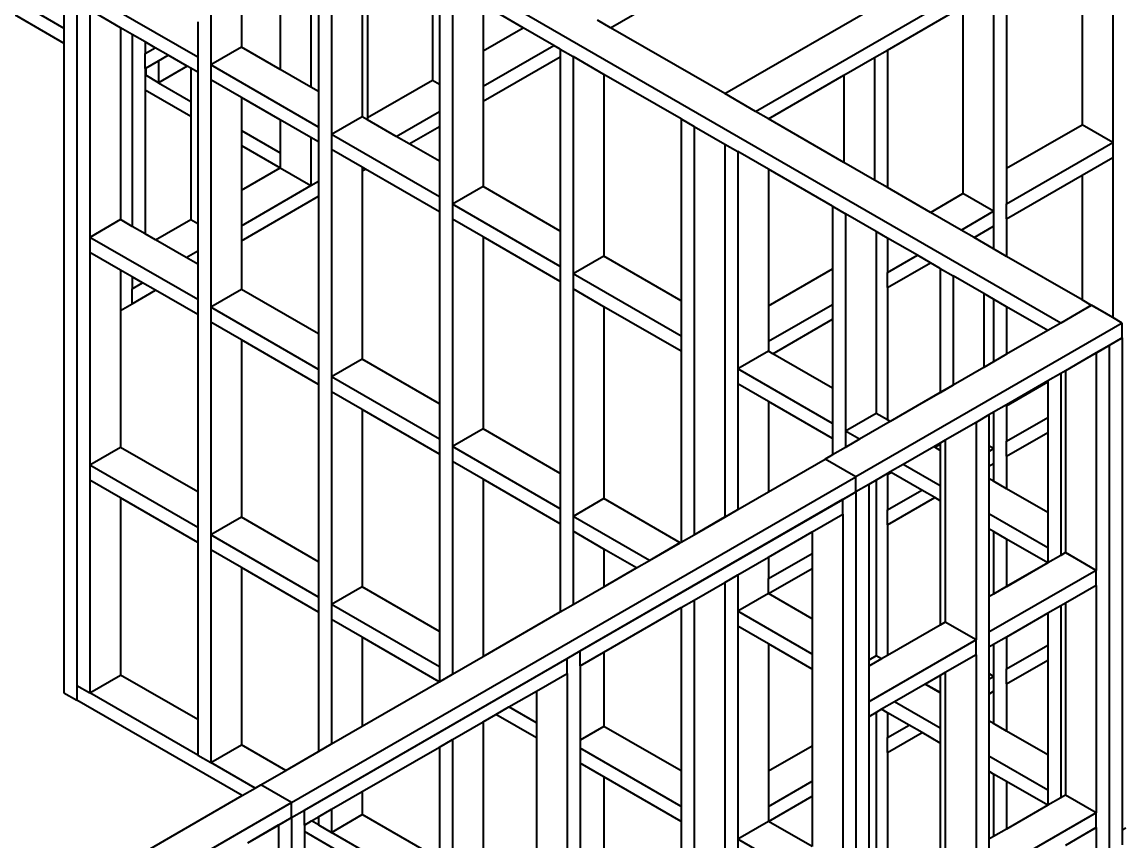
# Model space of a CAD drawing. Header units: millimetres. Extents: x 19458 to 19801, y 4351 to 4752.
# Drawn here: x 19507.675 to 19509.959, y 4520.898 to 4522.595 of the extents above; entities that cross this region are included whole.
import ezdxf

# ---------------------------------------------------------------- set-up
doc = ezdxf.new("R2010")
doc.units = ezdxf.units.MM
for name, color, linetype in [('cotas', 1, 'Continuous'), ('cotas @ 400', 1, 'Continuous'), ('cotas @ 500', 1, 'Continuous')]:
    doc.layers.add(name, color=color, linetype=linetype)
doc.styles.add('century gothic', font='GOTHIC.TTF')
doc.styles.add('COTAS SMC', font='GOTHIC.TTF')
doc.dimstyles.new('ANOTATIVE 100 SMCONSTRUCCIONES', dxfattribs={"dimscale": 0, "dimtxt": 0.18, "dimasz": 0.15, "dimexe": 0.18, "dimexo": 0.09, "dimgap": 0.1, "dimtad": 1, "dimzin": 0, "dimdsep": 46, "dimtxsty": 'century gothic', "dimblk1": 'FLECHA1', "dimblk2": 'FLECHA1', "dimsah": 1, "dimcen": 0.18, "dimdle": 0.075, "dimclrd": 1, "dimclre": 1, "dimclrt": 2, "dimaunit": 1, "dimadec": 0, "dimazin": 0, "dimtfac": 0.75, "dimtix": 1, "dimtmove": 2, "dimatfit": 3, "dimfxl": 0.09, "dimtvp": 1.5, "dimtfill": 1, "dimtolj": 1, "dimtzin": 0, "dimarcsym": 0})
doc.dimstyles.new('PIES SMCONSTRUCCIONES', dxfattribs={"dimscale": 0, "dimtxt": 0.18, "dimasz": 0.2, "dimexe": 0.18, "dimexo": 0, "dimgap": 0.1, "dimtad": 1, "dimdec": 0, "dimlfac": 39.370079, "dimzin": 0, "dimdsep": 46, "dimlunit": 4, "dimtxsty": 'COTAS SMC', "dimblk1": 'FLECHA1', "dimblk2": 'FLECHA1', "dimsah": 1, "dimcen": 0.2, "dimdle": 0.075, "dimclrd": 1, "dimclre": 1, "dimclrt": 2, "dimaunit": 1, "dimadec": 0, "dimazin": 0, "dimtfac": 0.75, "dimtdec": 0, "dimtix": 1, "dimtmove": 2, "dimatfit": 3, "dimfxl": 0.09, "dimtvp": 1.5, "dimtfill": 1, "dimtolj": 1, "dimtzin": 0, "dimarcsym": 0})

# ---------------------------------------------------------------- blocks, each defined once
blk = doc.blocks.new('FLECHA1')
at = {"color": 4}
blk.add_line((-0.246176, -0.248081), (0.248081, 0.25), dxfattribs=at)
at = {"color": 1}
blk.add_line((-1, 0), (0.496162, 0), dxfattribs=at)
blk = doc.blocks.new('*D1729')
at = {"layer": 'cotas', "color": 1, "lineweight": -2, "transparency": 16777216}
for p, q in [((19614.326, 4625.8448), (19614.326, 4700.8448)), ((19570.9836, 4550.8448), (19524.326, 4550.8448)), ((19614.326, 4548.4298), (19614.326, 4550.8448)), ((19570.5339, 4548.4298), (19524.326, 4548.4298)), ((19614.326, 4473.4298), (19614.326, 4398.4298))]:
    blk.add_line(p, q, dxfattribs=at)
at = {"layer": 'Defpoints', "color": 0, "transparency": 16777216}
for p in [(19614.326, 4550.8448), (19615.9836, 4550.8448), (19615.5339, 4548.4298)]:
    blk.add_point(p, dxfattribs=at)
at = {"layer": 'cotas', "color": 1, "lineweight": -2, "transparency": 16777216, "xscale": 75, "yscale": 75, "zscale": 75}
for p, rotation in [((19614.326, 4550.8448), 270), ((19614.326, 4548.4298), 90)]:
    blk.add_blockref('FLECHA1', p, dxfattribs=dict(at, rotation=rotation))
at = {"layer": 'cotas', "color": 2, "transparency": 16777216, "insert": (19517.3376, 4549.6373), "char_height": 90, "attachment_point": 5, "rotation": 90, "style": 'century gothic', "bg_fill": 3, "box_fill_scale": 1.1, "bg_fill_color": 256, "bg_fill_true_color": 13158600, "bg_fill_transparency": 0}
blk.add_mtext('\\A1;2.42', dxfattribs=at)
blk = doc.blocks.new('*D1781')
at = {"layer": 'cotas', "color": 1, "lineweight": -2, "transparency": 16777216}
for p, q in [((19614.326, 4610.8448), (19614.326, 4670.8448)), ((19579.9836, 4550.8448), (19542.326, 4550.8448)), ((19614.326, 4548.4298), (19614.326, 4550.8448)), ((19579.5339, 4548.4298), (19542.326, 4548.4298)), ((19614.326, 4488.4298), (19614.326, 4428.4298))]:
    blk.add_line(p, q, dxfattribs=at)
at = {"layer": 'Defpoints', "color": 0, "transparency": 16777216}
for p in [(19614.326, 4550.8448), (19615.9836, 4550.8448), (19615.5339, 4548.4298)]:
    blk.add_point(p, dxfattribs=at)
at = {"layer": 'cotas', "color": 1, "lineweight": -2, "transparency": 16777216, "xscale": 60, "yscale": 60, "zscale": 60}
for p, rotation in [((19614.326, 4550.8448), 270), ((19614.326, 4548.4298), 90)]:
    blk.add_blockref('FLECHA1', p, dxfattribs=dict(at, rotation=rotation))
at = {"layer": 'cotas', "color": 2, "transparency": 16777216, "insert": (19536.7353, 4549.6373), "char_height": 72, "attachment_point": 5, "rotation": 90, "style": 'century gothic', "bg_fill": 3, "box_fill_scale": 1.1, "bg_fill_color": 256, "bg_fill_true_color": 13158600, "bg_fill_transparency": 0}
blk.add_mtext('\\A1;2.42', dxfattribs=at)
blk = doc.blocks.new('*D1784')
at = {"layer": 'cotas', "color": 1, "lineweight": -2, "transparency": 16777216}
for p, q in [((19620.0128, 4651.7533), (19620.0128, 4751.7533)), ((19620.4168, 4551.7533), (19530.0128, 4551.7533)), ((19620.0128, 4550.5333), (19620.0128, 4551.7533)), ((19620.4168, 4550.5333), (19530.0128, 4550.5333)), ((19620.0128, 4450.5333), (19620.0128, 4350.5333))]:
    blk.add_line(p, q, dxfattribs=at)
at = {"layer": 'Defpoints', "color": 0, "transparency": 16777216}
for p in [(19620.0128, 4551.7533), (19620.4168, 4551.7533), (19620.4168, 4550.5333)]:
    blk.add_point(p, dxfattribs=at)
at = {"layer": 'cotas', "color": 1, "lineweight": -2, "transparency": 16777216, "xscale": 100, "yscale": 100, "zscale": 100}
for p, rotation in [((19620.0128, 4551.7533), 270), ((19620.0128, 4550.5333), 90)]:
    blk.add_blockref('FLECHA1', p, dxfattribs=dict(at, rotation=rotation))
at = {"layer": 'cotas', "color": 2, "transparency": 16777216, "insert": (19523.8809, 4551.1433), "char_height": 90, "attachment_point": 5, "rotation": 90, "style": 'COTAS SMC', "bg_fill": 3, "box_fill_scale": 1.1, "bg_fill_color": 256, "bg_fill_true_color": 13158600, "bg_fill_transparency": 0}
blk.add_mtext("\\A1;4'", dxfattribs=at)
blk = doc.blocks.new('*D1834')
at = {"layer": 'cotas', "color": 1, "lineweight": -2, "transparency": 16777216}
for p, q in [((19620.0128, 4631.7533), (19620.0128, 4711.7533)), ((19620.4168, 4551.7533), (19548.0128, 4551.7533)), ((19620.0128, 4550.5333), (19620.0128, 4551.7533)), ((19620.4168, 4550.5333), (19548.0128, 4550.5333)), ((19620.0128, 4470.5333), (19620.0128, 4390.5333))]:
    blk.add_line(p, q, dxfattribs=at)
at = {"layer": 'Defpoints', "color": 0, "transparency": 16777216}
for p in [(19620.0128, 4551.7533), (19620.4168, 4551.7533), (19620.4168, 4550.5333)]:
    blk.add_point(p, dxfattribs=at)
at = {"layer": 'cotas', "color": 1, "lineweight": -2, "transparency": 16777216, "xscale": 80, "yscale": 80, "zscale": 80}
for p, rotation in [((19620.0128, 4551.7533), 270), ((19620.0128, 4550.5333), 90)]:
    blk.add_blockref('FLECHA1', p, dxfattribs=dict(at, rotation=rotation))
at = {"layer": 'cotas', "color": 2, "transparency": 16777216, "insert": (19543.1073, 4551.1433), "char_height": 72, "attachment_point": 5, "rotation": 90, "style": 'COTAS SMC', "bg_fill": 3, "box_fill_scale": 1.1, "bg_fill_color": 256, "bg_fill_true_color": 13158600, "bg_fill_transparency": 0}
blk.add_mtext("\\A1;4'", dxfattribs=at)
blk = doc.blocks.new('ISO GENERAL')
at = {"color": 250}
for p, q in [((-0.8208, -0.2017), (1.1672, 0.9461)), ((-0.8844, -0.1649), (0.5301, 0.6518)), ((-0.188, -0.6405), (-2.2273, 0.5368)), ((-2.2273, 0.5058), (-2.2273, -1.3917)), ((-1.9499, 0.3457), (-1.9499, -0.105)), ((-1.7263, 0.2166), (-1.7263, -0.1606)), ((-1.6995, 0.2011), (-1.6995, -0.2496)), ((-1.1213, -0.0282), (-0.7257, 0.2002)), ((-0.0802, 0.1949), (-0.0802, -0.2662)), ((-2.6423, 0.1641), (-2.2541, -0.06)), ((-1.6358, 0.1644), (-1.6358, -0.2129)), ((-1.6248, 0.1533), (-1.6248, -0.2143)), ((-0.1438, 0.1581), (-0.1438, -0.2295)), ((-1.7422, 0.0856), (-1.7422, -0.1515)), ((-1.4905, 0.0805), (-1.4905, -0.1368)), ((-1.4759, 0.072), (-1.4759, -0.1453)), ((-1.8058, 0.0488), (-1.8058, -0.1147)), ((-1.449, 0.0565), (-1.449, -0.3942)), ((-0.3271, 0.0524), (-0.3271, -0.4087)), ((-0.3002, 0.0679), (-0.3002, -0.3197)), ((-2.2541, 0.0445), (-2.2541, -0.029)), ((-1.9768, -0.0895), (-2.2004, 0.0396)), ((-2.3366, 0.0186), (-2.2541, -0.029)), ((-2.1367, -0.0282), (-2.2004, 0.0086)), ((-2.2004, 0.0086), (-2.2004, -0.4629)), ((-1.8863, 0.0024), (-1.8863, -0.0683)), ((-1.3854, 0.0198), (-1.3854, -0.0761)), ((-1.3024, -0.0282), (-1.3854, 0.0198)), ((-0.5471, -0.0747), (-0.3907, 0.0156)), ((-0.3907, 0.0156), (-0.3907, -0.372)), ((-1.9768, -0.016), (-1.9768, -0.0895)), ((-1.1213, -0.0282), (-1.1482, -0.0127)), ((-2.2541, -0.029), (-2.2541, -0.06)), ((-2.1367, -0.0282), (-2.1367, -0.4261)), ((-2.1127, -0.0421), (-2.1367, -0.0282)), ((-2.1127, -0.0421), (-2.1127, -0.44)), ((-2.0858, -0.0576), (-2.1127, -0.0421)), ((-1.3854, -0.0761), (-1.3024, -0.0282)), ((-1.2387, -0.0649), (-1.3024, -0.0282)), ((-0.8844, -0.1649), (-1.1213, -0.0282)), ((-2.2541, -0.06), (-2.2541, -1.4072)), ((-2.0858, -0.0576), (-2.0858, -0.0818)), ((-2.0648, -0.0697), (-2.0858, -0.0576)), ((-1.8863, -0.0683), (-1.9499, -0.105)), ((-1.8058, -0.1147), (-1.8863, -0.0683)), ((-1.3854, -0.1496), (-1.2387, -0.0649)), ((-1.2254, -0.0726), (-1.2387, -0.0649)), ((-2.0858, -0.0818), (-2.0648, -0.0697)), ((-2.0858, -0.1128), (-2.0858, -0.0818)), ((-2.038, -0.0852), (-2.0648, -0.0697)), ((-2.0578, -0.0966), (-2.038, -0.0852)), ((-1.9984, -0.1081), (-2.038, -0.0852)), ((-1.9768, -0.0895), (-1.9768, -0.1205)), ((-1.3854, -0.0761), (-1.3854, -0.1496)), ((-1.3854, -0.1806), (-1.2254, -0.0883)), ((-1.2254, -0.0726), (-1.1985, -0.0881)), ((-1.2254, -0.0726), (-1.2254, -0.0883)), ((-1.2254, -0.0883), (-1.2254, -0.4498)), ((-1.1985, -0.0881), (-1.1985, -0.5388)), ((-1.1349, -0.1249), (-1.1985, -0.0881)), ((-0.6376, -0.1269), (-0.5739, -0.0902)), ((-0.5739, -0.0902), (-0.5471, -0.0747)), ((-0.5739, -0.0902), (-0.5739, -0.3442)), ((-0.5471, -0.0747), (-0.5471, -0.3597)), ((-2.0858, -0.1128), (-2.0846, -0.1122)), ((-2.0858, -0.1128), (-2.0858, -0.1262)), ((-2.0846, -0.1122), (-2.0578, -0.0966)), ((-2.0846, -0.1122), (-2.0846, -0.1269)), ((-2.0578, -0.0966), (-2.0578, -0.1424)), ((-1.9984, -0.1081), (-2.0578, -0.1424)), ((-1.9911, -0.1123), (-1.9984, -0.1081)), ((-1.9911, -0.1123), (-1.9911, -0.1809)), ((-1.9768, -0.1205), (-1.9911, -0.1123)), ((-1.7263, -0.2341), (-1.9499, -0.105)), ((-1.9499, -0.105), (-1.9499, -0.136)), ((-2.0858, -0.1262), (-2.0846, -0.1269)), ((-2.0858, -0.1262), (-2.0858, -0.1572)), ((-2.0578, -0.1424), (-2.0846, -0.1269)), ((-1.9768, -0.1205), (-1.9768, -0.4341)), ((-1.8863, -0.1728), (-1.9499, -0.136)), ((-1.9499, -0.136), (-1.9499, -0.6075)), ((-1.7422, -0.1515), (-1.8058, -0.1147)), ((-1.6248, -0.2143), (-1.4905, -0.1368)), ((-1.4905, -0.1368), (-1.4759, -0.1453)), ((-1.1349, -0.1249), (-1.1349, -0.5021)), ((-0.975, -0.2172), (-1.1349, -0.1249)), ((-0.7939, -0.2172), (-0.6376, -0.1269)), ((-0.6376, -0.1269), (-0.6376, -0.3075)), ((-2.0858, -0.1572), (-1.9911, -0.2119)), ((-2.0858, -0.1572), (-2.0858, -0.4555)), ((-2.0578, -0.1424), (-1.9911, -0.1809)), ((-1.7263, -0.1606), (-1.7422, -0.1515)), ((-1.4759, -0.1453), (-1.4759, -0.2018)), ((-1.3854, -0.1496), (-1.3854, -0.1806)), ((-1.9911, -0.1809), (-1.9911, -0.2119)), ((-1.8863, -0.1728), (-1.8863, -0.2414)), ((-1.8058, -0.2192), (-1.8863, -0.1728)), ((-1.7263, -0.1606), (-1.7263, -0.2341)), ((-1.3854, -0.1806), (-1.3854, -0.3575)), ((-0.8208, -0.2017), (-0.8844, -0.1649)), ((-1.5654, -0.2535), (-1.4759, -0.2018)), ((-1.4759, -0.2018), (-1.4759, -0.2329)), ((-0.7939, -0.2172), (-0.8208, -0.2017)), ((-1.9911, -0.2119), (-1.9911, -0.4258)), ((-1.8058, -0.2192), (-1.8058, -0.2878)), ((-1.7422, -0.256), (-1.8058, -0.2192)), ((-1.6358, -0.2129), (-1.6995, -0.2496)), ((-1.6248, -0.2192), (-1.6358, -0.2129)), ((-1.6248, -0.2143), (-1.6248, -0.2192)), ((-1.5654, -0.2535), (-1.6248, -0.2192)), ((-0.975, -0.2172), (-0.9481, -0.2327)), ((-0.975, -0.2172), (-0.975, -0.5944)), ((-0.6376, -0.3075), (-0.7939, -0.2172)), ((-1.8863, -0.2414), (-1.8058, -0.2878)), ((-1.8863, -0.2414), (-1.8863, -0.2724)), ((-1.7263, -0.2341), (-1.7263, -0.2651)), ((-1.4759, -0.3787), (-1.6995, -0.2496)), ((-1.6995, -0.2496), (-1.6995, -0.2806)), ((-1.5385, -0.269), (-1.4759, -0.2329)), ((-1.4759, -0.2329), (-1.4759, -0.3052)), ((-0.9481, -0.2327), (-0.9481, -1.0794)), ((-0.9481, -0.2327), (-0.8844, -0.2695)), ((-0.3002, -0.3197), (-0.1438, -0.2295)), ((-0.0802, -0.2662), (-0.1438, -0.2295)), ((-1.8863, -0.2724), (-1.8058, -0.3189)), ((-1.8863, -0.2724), (-1.8863, -0.3653)), ((-1.7422, -0.256), (-1.7422, -0.3556)), ((-1.7263, -0.2651), (-1.7422, -0.256)), ((-1.7263, -0.2651), (-1.7263, -0.3464)), ((-1.5385, -0.269), (-1.5654, -0.2535)), ((-1.4759, -0.3052), (-1.5385, -0.269)), ((-0.8844, -0.2695), (-0.8576, -0.285)), ((-0.8844, -0.2695), (-0.8844, -1.0427)), ((-0.3002, -0.3932), (-0.0802, -0.2662)), ((-0.0802, -0.2662), (-0.0802, -0.2972)), ((-1.8058, -0.2878), (-1.8058, -0.3189)), ((-1.6358, -0.3174), (-1.6995, -0.2806)), ((-1.6995, -0.2806), (-1.6995, -0.7521)), ((-0.8576, -0.285), (-0.8576, -0.7357)), ((-0.7939, -0.3217), (-0.8576, -0.285)), ((-1.8863, -0.3653), (-1.8058, -0.3189)), ((-1.8058, -0.3189), (-1.7422, -0.3556)), ((-1.6358, -0.3174), (-1.6358, -0.3252)), ((-1.629, -0.3213), (-1.6358, -0.3174)), ((-1.4759, -0.3052), (-1.4759, -0.3787)), ((-0.5739, -0.3442), (-0.6376, -0.3075)), ((-0.3002, -0.3197), (-0.3002, -0.3932)), ((-0.1438, -0.334), (-0.0802, -0.2972)), ((-0.0802, -0.2972), (-0.0802, -0.6293)), ((-1.6358, -0.3252), (-1.629, -0.3213)), ((-1.6358, -0.3252), (-1.6358, -0.7153)), ((-1.4759, -0.4097), (-1.629, -0.3213)), ((-0.7939, -0.3217), (-0.7939, -0.6048)), ((-0.6612, -0.3983), (-0.7939, -0.3217)), ((-0.3002, -0.4242), (-0.1438, -0.334)), ((-0.1438, -0.334), (-0.1438, -0.5925)), ((-1.8863, -0.4388), (-1.7422, -0.3556)), ((-1.8863, -0.3653), (-1.8863, -0.4388)), ((-1.7422, -0.3556), (-1.7263, -0.3464)), ((-1.7263, -0.3464), (-1.7263, -0.3775)), ((-1.3854, -0.3575), (-1.449, -0.3942)), ((-1.2254, -0.4498), (-1.3854, -0.3575)), ((-0.5471, -0.3597), (-0.5739, -0.3442)), ((-0.4583, -0.411), (-0.5471, -0.3597)), ((-1.8863, -0.4698), (-1.7263, -0.3775)), ((-1.7263, -0.3775), (-1.7263, -0.6631)), ((-1.4759, -0.3787), (-1.4759, -0.4097)), ((-0.4583, -0.411), (-0.3907, -0.372)), ((-0.3271, -0.4087), (-0.3907, -0.372)), ((-1.4759, -0.4097), (-1.4759, -0.8077)), ((-1.2254, -0.5233), (-1.449, -0.3942)), ((-1.449, -0.3942), (-1.449, -0.4252)), ((-0.6612, -0.3983), (-0.6344, -0.4138)), ((-0.6612, -0.3983), (-0.6612, -0.5282)), ((-0.3946, -0.4477), (-0.4583, -0.411)), ((-0.3946, -0.4477), (-0.3271, -0.4087)), ((-0.3271, -0.4087), (-0.3271, -0.4398)), ((-0.3002, -0.4242), (-0.3002, -0.3932)), ((-2.1367, -0.4261), (-2.2004, -0.4629)), ((-2.1127, -0.44), (-2.1367, -0.4261)), ((-2.0642, -0.468), (-1.9911, -0.4258)), ((-1.9911, -0.4258), (-1.9768, -0.4341)), ((-1.3854, -0.462), (-1.449, -0.4252)), ((-1.449, -0.4252), (-1.449, -0.8967)), ((-0.6344, -0.4138), (-0.6344, -0.8645)), ((-0.5707, -0.4506), (-0.6344, -0.4138)), ((-0.3002, -0.4242), (-0.3002, -0.5023)), ((-2.0858, -0.4555), (-2.1127, -0.44)), ((-2.0642, -0.468), (-2.0858, -0.4555)), ((-1.9768, -0.4341), (-1.9768, -0.491)), ((-1.8863, -0.4388), (-1.8863, -0.4698)), ((-1.2254, -0.4498), (-1.2254, -0.5233)), ((-0.5707, -0.4506), (-0.5707, -0.8278)), ((-0.5471, -0.4642), (-0.5707, -0.4506)), ((-0.3678, -0.4632), (-0.3946, -0.4477)), ((-0.3678, -0.4632), (-0.3271, -0.4398)), ((-0.3271, -0.4398), (-0.3271, -0.4867)), ((-1.9768, -0.592), (-2.2004, -0.4629)), ((-2.2004, -0.4629), (-2.2004, -0.4939)), ((-2.0006, -0.5048), (-2.0642, -0.468)), ((-1.8863, -0.4698), (-1.8863, -0.5707)), ((-1.3854, -0.462), (-1.3854, -0.8599)), ((-1.2254, -0.5543), (-1.3854, -0.462)), ((-0.5471, -0.4642), (-0.5471, -0.5357)), ((-0.4851, -0.5), (-0.5471, -0.4642)), ((-0.3271, -0.4867), (-0.3678, -0.4632)), ((-2.1367, -0.5306), (-2.2004, -0.4939)), ((-2.2004, -0.4939), (-2.2004, -0.9351)), ((-2.0006, -0.5048), (-1.9768, -0.491)), ((-1.9768, -0.491), (-1.9768, -0.5185)), ((-1.1349, -0.5021), (-1.1985, -0.5388)), ((-0.975, -0.5944), (-1.1349, -0.5021)), ((-0.5471, -0.5357), (-0.4851, -0.5)), ((-0.4583, -0.5155), (-0.4851, -0.5)), ((-0.3002, -0.5023), (-0.3271, -0.4867)), ((-0.1438, -0.5925), (-0.3002, -0.5023)), ((-1.9768, -0.5185), (-2.0006, -0.5048)), ((-1.9768, -0.5185), (-1.9768, -0.592)), ((-1.2254, -0.5233), (-1.2254, -0.5543)), ((-0.5471, -0.5668), (-0.4583, -0.5155)), ((-0.438, -0.5272), (-0.4583, -0.5155)), ((-2.1367, -0.5306), (-2.1367, -0.6144)), ((-2.1127, -0.5445), (-2.1367, -0.5306)), ((-2.1127, -0.5445), (-2.1127, -0.5695)), ((-2.0911, -0.557), (-2.1127, -0.5445)), ((-0.975, -0.6679), (-1.1985, -0.5388)), ((-1.1985, -0.5388), (-1.1985, -0.5698)), ((-0.7939, -0.6048), (-0.6612, -0.5282)), ((-0.6612, -0.5282), (-0.6612, -0.6017)), ((-0.5471, -0.5668), (-0.5471, -0.5357)), ((-0.438, -0.5272), (-0.4112, -0.5427)), ((-0.438, -0.5272), (-0.438, -0.7849)), ((-0.4112, -0.5427), (-0.4112, -0.7694)), ((-0.3475, -0.5794), (-0.4112, -0.5427)), ((-2.1127, -0.5695), (-2.0911, -0.557)), ((-2.1127, -0.6005), (-2.1127, -0.5695)), ((-2.0642, -0.5725), (-2.0911, -0.557)), ((-1.8863, -0.5707), (-1.9499, -0.6075)), ((-1.7263, -0.6631), (-1.8863, -0.5707)), ((-1.2254, -0.5543), (-1.2254, -0.9523)), ((-1.1349, -0.6066), (-1.1985, -0.5698)), ((-1.1985, -0.5698), (-1.1985, -1.0413)), ((-0.5471, -0.5668), (-0.5471, -0.8415)), ((-2.1127, -0.6005), (-2.0642, -0.5725)), ((-1.9768, -0.623), (-2.0642, -0.5725)), ((-1.9768, -0.592), (-1.9768, -0.623)), ((-0.3475, -0.5794), (-0.3475, -0.7327)), ((-0.3271, -0.5913), (-0.3475, -0.5794)), ((-0.3271, -0.5913), (-0.3271, -0.7209)), ((-0.3002, -0.6068), (-0.3271, -0.5913)), ((-0.1243, -0.6038), (-0.1438, -0.5925)), ((-2.1367, -0.6144), (-2.1127, -0.6005)), ((-2.1367, -0.6144), (-2.1367, -0.8983)), ((-1.7263, -0.7366), (-1.9499, -0.6075)), ((-1.9499, -0.6075), (-1.9499, -0.6385)), ((-1.1349, -0.6066), (-1.1349, -1.0045)), ((-0.975, -0.6989), (-1.1349, -0.6066)), ((-0.975, -0.5944), (-0.975, -0.6679)), ((-0.7939, -0.6783), (-0.6612, -0.6017)), ((-0.7939, -0.6048), (-0.7939, -0.6783)), ((-0.6612, -0.6017), (-0.6612, -0.6327)), ((-0.3002, -0.6068), (-0.3002, -0.7053)), ((-0.2148, -0.6561), (-0.3002, -0.6068)), ((-0.1243, -0.6038), (-0.188, -0.6405)), ((-0.0802, -0.6293), (-0.1243, -0.6038)), ((-1.9768, -0.623), (-1.9768, -0.9907)), ((-1.8863, -0.6753), (-1.9499, -0.6385)), ((-1.9499, -0.6385), (-1.9499, -1.0797)), ((-0.785, -0.7041), (-0.6612, -0.6327)), ((-0.6612, -0.6327), (-0.6612, -0.7755)), ((-0.0607, -0.6405), (-0.0802, -0.6293)), ((-0.0607, -0.6405), (-0.613, -0.9594)), ((-0.2148, -0.6561), (-0.3002, -0.7053)), ((-0.188, -0.6405), (-0.2148, -0.6561)), ((-0.0607, -0.6716), (-0.0607, -0.6405)), ((-1.8863, -0.6753), (-1.8863, -1.0429)), ((-1.7263, -0.7676), (-1.8863, -0.6753)), ((-1.7263, -0.6631), (-1.7263, -0.7366)), ((-0.975, -0.6679), (-0.975, -0.6989)), ((-0.7939, -0.6783), (-0.7939, -0.6989)), ((-0.0607, -0.6716), (-0.0875, -0.6871)), ((-0.0607, -0.6716), (-0.0607, -1.6914)), ((-0.975, -0.6989), (-0.975, -1.0949)), ((-0.7939, -0.6989), (-0.8576, -0.7357)), ((-0.785, -0.7041), (-0.7939, -0.6989)), ((-0.6612, -0.7755), (-0.785, -0.7041)), ((-0.3002, -0.7053), (-0.3271, -0.7209)), ((-0.1144, -0.7026), (-0.1781, -0.7393)), ((-0.0875, -0.6871), (-0.1144, -0.7026)), ((-0.1144, -0.7026), (-0.1144, -1.1533)), ((-0.0875, -0.6871), (-0.0875, -2.5846)), ((-1.6358, -0.7153), (-1.6995, -0.7521)), ((-1.4759, -0.8077), (-1.6358, -0.7153)), ((-0.3271, -0.7209), (-0.3475, -0.7327)), ((-1.7263, -0.7366), (-1.7263, -0.7676)), ((-1.4759, -0.8812), (-1.6995, -0.7521)), ((-1.6995, -0.7521), (-1.6995, -0.7831)), ((-0.6612, -0.849), (-0.8576, -0.7357)), ((-0.8576, -0.7357), (-0.8576, -0.7667)), ((-0.3475, -0.7327), (-0.4112, -0.7694)), ((-0.188, -0.7451), (-0.2148, -0.7606)), ((-0.1781, -0.7393), (-0.188, -0.7451)), ((-0.188, -0.7451), (-0.188, -1.1223)), ((-0.1781, -0.7393), (-0.1781, -1.1166)), ((-1.7263, -0.7676), (-1.7263, -1.1353)), ((-0.8576, -0.7667), (-0.8576, -1.0271)), ((-0.7939, -0.8034), (-0.8576, -0.7667)), ((-0.6612, -0.7755), (-0.6612, -0.849)), ((-0.4112, -0.7694), (-0.438, -0.7849)), ((-0.2148, -0.7606), (-0.3002, -0.8099)), ((-0.3002, -0.8118), (-0.2148, -0.7625)), ((-0.2148, -0.7606), (-0.2148, -0.7625)), ((-0.2148, -0.7625), (-0.2148, -0.836)), ((-1.6358, -0.8199), (-1.6995, -0.7831)), ((-1.6995, -0.7831), (-1.6995, -1.2243)), ((-0.438, -0.7849), (-0.5415, -0.8447)), ((-1.6358, -0.8199), (-1.6358, -1.1875)), ((-1.4759, -0.9122), (-1.6358, -0.8199)), ((-1.4759, -0.8077), (-1.4759, -0.8812)), ((-0.7939, -0.8034), (-0.7939, -0.9904)), ((-0.6612, -0.88), (-0.7939, -0.8034)), ((-0.3002, -0.8099), (-0.3271, -0.8254)), ((-0.3002, -0.8099), (-0.3002, -0.8118)), ((-0.3002, -0.8118), (-0.3002, -0.8853)), ((-0.5707, -0.8278), (-0.6344, -0.8645)), ((-0.5415, -0.8447), (-0.6051, -0.8814)), ((-0.5471, -0.8415), (-0.5707, -0.8278)), ((-0.5415, -0.8447), (-0.5471, -0.8415)), ((-0.3368, -0.831), (-0.3637, -0.8465)), ((-0.3271, -0.8254), (-0.3368, -0.831)), ((-0.3368, -0.831), (-0.3368, -0.8952)), ((-0.3271, -0.8254), (-0.3271, -0.9008)), ((-0.3002, -0.8853), (-0.2148, -0.836)), ((-0.2148, -0.836), (-0.2148, -0.8671)), ((-1.3854, -0.8599), (-1.449, -0.8967)), ((-1.2254, -0.9523), (-1.3854, -0.8599)), ((-0.6612, -0.849), (-0.6612, -0.88)), ((-0.6051, -0.8814), (-0.6344, -0.8645)), ((-0.6344, -0.8645), (-0.6344, -0.8956)), ((-0.3637, -0.8465), (-0.4273, -0.8833)), ((-0.3637, -0.8465), (-0.3637, -1.2972)), ((-0.3002, -0.9163), (-0.2148, -0.8671)), ((-0.2148, -0.8671), (-0.2148, -1.0333)), ((-1.4759, -0.8812), (-1.4759, -0.9122)), ((-0.6612, -0.88), (-0.6612, -0.9138)), ((-0.6051, -0.8814), (-0.632, -0.8969)), ((-0.438, -0.8894), (-0.451, -0.8969)), ((-0.4273, -0.8833), (-0.438, -0.8894)), ((-0.438, -0.8894), (-0.438, -0.8914)), ((-0.4273, -0.8833), (-0.4273, -1.2605)), ((-0.3002, -0.9163), (-0.3002, -0.8853)), ((-2.1367, -0.8983), (-2.2004, -0.9351)), ((-1.9768, -0.9907), (-2.1367, -0.8983)), ((-1.4759, -0.9122), (-1.4759, -1.2799)), ((-1.2254, -1.0258), (-1.449, -0.8967)), ((-1.449, -0.8967), (-1.449, -0.9277)), ((-0.6344, -0.8983), (-0.6612, -0.9138)), ((-0.632, -0.8969), (-0.6344, -0.8956)), ((-0.6344, -0.8956), (-0.6344, -0.8983)), ((-0.632, -0.8969), (-0.6344, -0.8983)), ((-0.451, -0.8969), (-0.5146, -0.9337)), ((-0.4493, -0.8979), (-0.451, -0.8969)), ((-0.4493, -0.8979), (-0.438, -0.8914)), ((-0.438, -0.9044), (-0.4493, -0.8979)), ((-0.438, -0.8914), (-0.438, -0.9044)), ((-0.438, -0.9044), (-0.438, -0.9779)), ((-0.3271, -0.9008), (-0.3368, -0.8952)), ((-0.3368, -0.8952), (-0.3368, -0.9065)), ((-0.3368, -0.9065), (-0.3271, -0.9008)), ((-0.3368, -0.9065), (-0.3368, -0.9375)), ((-0.3271, -0.9008), (-0.3271, -0.9319)), ((-1.9768, -1.0641), (-2.2004, -0.9351)), ((-2.2004, -0.9351), (-2.2004, -0.9661)), ((-1.3854, -0.9645), (-1.449, -0.9277)), ((-1.449, -0.9277), (-1.449, -1.3686)), ((-0.7939, -0.9904), (-0.6766, -0.9227)), ((-0.6612, -0.9138), (-0.6766, -0.9227)), ((-0.613, -0.9594), (-0.6766, -0.9227)), ((-0.5146, -0.9337), (-0.5415, -0.9492)), ((-0.438, -0.9779), (-0.5146, -0.9337)), ((-0.3368, -0.9375), (-0.3271, -0.9319)), ((-0.3271, -0.9319), (-0.3271, -0.9685)), ((-0.3002, -0.9163), (-0.3002, -0.984)), ((-1.2254, -0.9523), (-1.2254, -1.0258)), ((-0.5471, -0.9524), (-0.5707, -0.9661)), ((-0.5415, -0.9492), (-0.5471, -0.9524)), ((-0.5471, -0.9544), (-0.5398, -0.9502)), ((-0.5471, -0.9524), (-0.5471, -0.9544)), ((-0.5471, -0.9544), (-0.5471, -1.0278)), ((-0.5398, -0.9502), (-0.5415, -0.9492)), ((-0.4762, -0.9869), (-0.5398, -0.9502)), ((-0.3368, -0.9375), (-0.3368, -0.9628)), ((-2.1367, -1.0028), (-2.2004, -0.9661)), ((-2.2004, -0.9661), (-2.2004, -1.4072)), ((-1.7826, -1.6347), (-0.613, -0.9594)), ((-1.3854, -0.9645), (-1.3854, -1.3319)), ((-1.2254, -1.0568), (-1.3854, -0.9645)), ((-0.613, -0.9905), (-0.613, -0.9594)), ((-0.5861, -0.9749), (-0.613, -0.9905)), ((-0.5707, -0.9661), (-0.5861, -0.9749)), ((-0.5861, -0.9749), (-0.5861, -1.3392)), ((-0.5707, -0.9661), (-0.5707, -1.3303)), ((-0.438, -0.9779), (-0.438, -1.0089)), ((-0.3271, -0.9685), (-0.3368, -0.9628)), ((-0.3368, -0.9628), (-0.3368, -1.0363)), ((-0.3002, -0.984), (-0.3271, -0.9685)), ((-2.1367, -1.0028), (-2.1367, -1.3705)), ((-1.9768, -1.0952), (-2.1367, -1.0028)), ((-1.9768, -0.9907), (-1.9768, -1.0641)), ((-1.1349, -1.0045), (-1.1985, -1.0413)), ((-0.9767, -1.0959), (-1.1349, -1.0045)), ((-0.8576, -1.0271), (-0.7939, -0.9904)), ((-0.6399, -1.006), (-0.613, -0.9905)), ((-0.613, -0.9905), (-0.613, -2.888)), ((-0.5471, -1.0278), (-0.4762, -0.9869)), ((-0.5471, -1.0589), (-0.4493, -1.0024)), ((-0.4493, -1.0024), (-0.4762, -0.9869)), ((-0.438, -1.0089), (-0.4493, -1.0024)), ((-0.2148, -1.0333), (-0.3002, -0.984)), ((-1.2254, -1.0258), (-1.2254, -1.0568)), ((-1.1843, -1.3203), (-0.6399, -1.006)), ((-0.8844, -1.0427), (-0.8576, -1.0271)), ((-0.6399, -1.037), (-0.6399, -1.006)), ((-0.438, -1.0089), (-0.438, -1.2667)), ((-1.8863, -1.0429), (-1.9499, -1.0797)), ((-1.7263, -1.1353), (-1.8863, -1.0429)), ((-1.0403, -1.1326), (-1.1985, -1.0413)), ((-1.1985, -1.0413), (-1.1985, -1.0723)), ((-0.9481, -1.0794), (-0.8844, -1.0427)), ((-0.7035, -1.0737), (-0.6399, -1.037)), ((-0.6399, -1.037), (-0.6399, -1.9591)), ((-0.5471, -1.0589), (-0.5471, -1.0278)), ((-0.2148, -1.1068), (-0.3368, -1.0363)), ((-0.3368, -1.0363), (-0.3368, -1.0673)), ((-0.2148, -1.0333), (-0.2148, -1.1068)), ((-1.9768, -1.0641), (-1.9768, -1.0952)), ((-1.2254, -1.0568), (-1.2254, -1.2395)), ((-1.1985, -1.0723), (-1.1985, -1.224)), ((-1.1349, -1.1091), (-1.1985, -1.0723)), ((-0.5471, -1.0589), (-0.5471, -1.3296)), ((-0.3271, -1.073), (-0.3368, -1.0673)), ((-0.3368, -1.0673), (-0.3368, -1.2082)), ((-0.3271, -1.073), (-0.3271, -1.2026)), ((-0.3002, -1.0885), (-0.3271, -1.073)), ((-1.9768, -1.0952), (-1.9768, -1.4628)), ((-1.7263, -1.2087), (-1.9499, -1.0797)), ((-1.9499, -1.0797), (-1.9499, -1.1107)), ((-1.0403, -1.1326), (-0.9767, -1.0959)), ((-0.9767, -1.0959), (-0.975, -1.0949)), ((-0.975, -1.0949), (-0.9481, -1.0794)), ((-0.7939, -1.1259), (-0.7035, -1.0737)), ((-0.7035, -1.0737), (-0.7035, -1.1182)), ((-0.3002, -1.0885), (-0.3002, -1.1871)), ((-0.2148, -1.1378), (-0.3002, -1.0885)), ((-1.8863, -1.1474), (-1.9499, -1.1107)), ((-1.9499, -1.1107), (-1.9499, -1.5518)), ((-1.1349, -1.1091), (-1.1349, -1.1873)), ((-1.0672, -1.1482), (-1.1349, -1.1091)), ((-0.7939, -1.1704), (-0.7035, -1.1182)), ((-0.7035, -1.1182), (-0.7035, -1.1492)), ((-0.2148, -1.1068), (-0.2148, -1.1378)), ((-0.1781, -1.1166), (-0.188, -1.1223)), ((-0.1144, -1.1533), (-0.1781, -1.1166)), ((-1.7263, -1.1353), (-1.7263, -1.2087)), ((-1.0672, -1.1482), (-1.0403, -1.1326)), ((-0.8576, -1.1627), (-0.7939, -1.1259)), ((-0.7939, -1.1259), (-0.7939, -1.1704)), ((-0.2148, -1.1378), (-0.3002, -1.1871)), ((-0.188, -1.1223), (-0.2148, -1.1378)), ((-1.8863, -1.1474), (-1.8863, -1.5151)), ((-1.7263, -1.2398), (-1.8863, -1.1474)), ((-1.1349, -1.1873), (-1.0672, -1.1482)), ((-0.8844, -1.1782), (-0.8576, -1.1627)), ((-0.8576, -1.1627), (-0.8576, -1.2381)), ((-0.7939, -1.2014), (-0.7035, -1.1492)), ((-0.7035, -1.1492), (-0.7035, -1.2536)), ((-0.1144, -1.1533), (-0.3368, -1.2817)), ((-0.1144, -1.1843), (-0.1144, -1.1533)), ((-1.6358, -1.1875), (-1.6995, -1.2243)), ((-1.4759, -1.2799), (-1.6358, -1.1875)), ((-1.1985, -1.224), (-1.1349, -1.1873)), ((-0.9481, -1.2149), (-0.8844, -1.1782)), ((-0.8844, -1.1782), (-0.8844, -2.0269)), ((-0.7939, -1.2014), (-0.7939, -1.1704)), ((-0.3002, -1.1871), (-0.3271, -1.2026)), ((-0.1144, -1.1843), (-0.1781, -1.2211)), ((-0.1144, -1.1843), (-0.1144, -1.6558)), ((-1.7263, -1.2087), (-1.7263, -1.2398)), ((-0.7939, -1.2014), (-0.8576, -1.2381)), ((-0.7035, -1.2536), (-0.7939, -1.2014)), ((-0.3271, -1.2026), (-0.3368, -1.2082)), ((-0.3368, -1.2082), (-0.3368, -1.2817)), ((-1.4759, -1.3534), (-1.6995, -1.2243)), ((-1.6995, -1.2243), (-1.6995, -1.2553)), ((-1.2254, -1.2395), (-1.1985, -1.224)), ((-1.1349, -1.3228), (-0.975, -1.2305)), ((-0.975, -1.2305), (-0.9481, -1.2149)), ((-0.975, -1.2305), (-0.975, -1.5691)), ((-0.9481, -1.2149), (-0.9481, -2.0636)), ((-0.188, -1.2268), (-0.2148, -1.2423)), ((-0.1781, -1.2211), (-0.188, -1.2268)), ((-0.188, -1.2268), (-0.188, -1.6247)), ((-0.1781, -1.2211), (-0.1781, -1.619)), ((-1.7263, -1.2398), (-1.7263, -1.5287)), ((-1.6358, -1.292), (-1.6995, -1.2553)), ((-1.6995, -1.2553), (-1.6995, -1.5132)), ((-1.3854, -1.3319), (-1.2254, -1.2395)), ((-0.7035, -1.3271), (-0.8576, -1.2381)), ((-0.8576, -1.2381), (-0.8576, -1.2692)), ((-0.7035, -1.2536), (-0.7035, -1.3271)), ((-0.2148, -1.2423), (-0.3002, -1.2916)), ((-0.2148, -1.2423), (-0.2148, -1.3082)), ((-0.7939, -1.3059), (-0.8576, -1.2692)), ((-0.8576, -1.2692), (-0.8576, -1.7103)), ((-0.438, -1.2667), (-0.5471, -1.3296)), ((-0.4273, -1.2605), (-0.438, -1.2667)), ((-0.3637, -1.2972), (-0.4273, -1.2605)), ((-1.6358, -1.292), (-1.6358, -1.4765)), ((-1.4761, -1.3842), (-1.6358, -1.292)), ((-1.4759, -1.2799), (-1.4759, -1.3534)), ((-0.3637, -1.2972), (-0.5861, -1.4256)), ((-0.3637, -1.3283), (-0.3637, -1.2972)), ((-0.3368, -1.2817), (-0.3368, -1.3127)), ((-0.3002, -1.2916), (-0.3271, -1.3071)), ((-0.3002, -1.2916), (-0.3002, -1.3575)), ((-1.2112, -1.3358), (-1.1843, -1.3203)), ((-1.1843, -1.3513), (-1.1843, -1.3203)), ((-1.1843, -1.3513), (-1.1349, -1.3228)), ((-1.1349, -1.3228), (-1.1349, -1.4767)), ((-0.7939, -1.3059), (-0.7939, -1.5691)), ((-0.7035, -1.3581), (-0.7939, -1.3059)), ((-0.3271, -1.3071), (-0.3368, -1.3127)), ((-0.3368, -1.3127), (-0.3368, -1.3674)), ((-0.3271, -1.3071), (-0.3271, -1.373)), ((-0.3002, -1.3575), (-0.2148, -1.3082)), ((-0.2148, -1.3082), (-0.2148, -1.3392)), ((-1.7557, -1.6502), (-1.2112, -1.3358)), ((-1.449, -1.3686), (-1.3854, -1.3319)), ((-1.2112, -1.3669), (-1.2112, -1.3358)), ((-0.7035, -1.3271), (-0.7035, -1.3581)), ((-0.5707, -1.3303), (-0.5861, -1.3392)), ((-0.5595, -1.3368), (-0.5861, -1.3522)), ((-0.5861, -1.3392), (-0.5861, -1.3522)), ((-0.5595, -1.3368), (-0.5707, -1.3303)), ((-0.5471, -1.3296), (-0.5595, -1.3368)), ((-0.3637, -1.3283), (-0.4273, -1.365)), ((-0.3637, -1.3283), (-0.3637, -1.7997)), ((-0.3002, -1.3885), (-0.2148, -1.3392)), ((-0.2148, -1.3392), (-0.2148, -1.5358)), ((-1.4759, -1.3534), (-1.4759, -1.3841)), ((-1.4759, -1.3841), (-1.449, -1.3686)), ((-1.2748, -1.4036), (-1.2112, -1.3669)), ((-1.2112, -1.3669), (-1.2112, -2.289)), ((-1.1843, -1.3513), (-1.1843, -1.5053)), ((-0.7035, -1.3581), (-0.7035, -1.5169)), ((-0.5861, -1.3522), (-0.5861, -1.4256)), ((-0.4273, -1.365), (-0.438, -1.3712)), ((-0.4273, -1.365), (-0.4273, -1.763)), ((-0.3271, -1.373), (-0.3368, -1.3674)), ((-0.3368, -1.3674), (-0.3368, -1.3786)), ((-0.3002, -1.3885), (-0.3002, -1.3575)), ((-2.2273, -1.3917), (-2.2273, -1.4227)), ((-2.2273, -1.3917), (-2.2004, -1.4072)), ((-2.2004, -1.4072), (-2.1367, -1.3705)), ((-1.9768, -1.4628), (-2.1367, -1.3705)), ((-1.6358, -1.4765), (-1.4761, -1.3842)), ((-1.4761, -1.3842), (-1.4759, -1.3841)), ((-0.469, -1.389), (-0.5326, -1.4258)), ((-0.438, -1.3712), (-0.469, -1.389)), ((-0.438, -1.4069), (-0.469, -1.389)), ((-0.438, -1.3712), (-0.438, -1.4069)), ((-0.3368, -1.3786), (-0.3271, -1.373)), ((-0.3368, -1.3786), (-0.3368, -1.4097)), ((-0.3271, -1.373), (-0.3271, -1.404)), ((-0.3002, -1.3885), (-0.3002, -1.4865)), ((-2.2541, -1.4072), (-2.2273, -1.4227)), ((-1.9768, -1.5363), (-2.2004, -1.4072)), ((-1.3318, -1.4365), (-1.2748, -1.4036)), ((-1.2748, -1.4036), (-1.2748, -1.4694)), ((-0.438, -1.4069), (-0.438, -1.4804)), ((-0.3368, -1.4097), (-0.3271, -1.404)), ((-0.3368, -1.4097), (-0.3368, -1.4653)), ((-0.3271, -1.404), (-0.3271, -1.4709)), ((-1.885, -1.6203), (-2.2273, -1.4227)), ((-1.3587, -1.452), (-1.3318, -1.4365)), ((-1.2748, -1.4694), (-1.3318, -1.4365)), ((-0.5861, -1.4256), (-0.5861, -1.4567)), ((-0.5326, -1.4258), (-0.5595, -1.4413)), ((-0.438, -1.4804), (-0.5326, -1.4258)), ((-1.3854, -1.4674), (-1.3587, -1.452)), ((-1.2748, -1.5004), (-1.3587, -1.452)), ((-0.5707, -1.4478), (-0.5861, -1.4567)), ((-0.5861, -1.4567), (-0.5861, -1.8113)), ((-0.5595, -1.4413), (-0.5707, -1.4478)), ((-0.5707, -1.4478), (-0.5707, -1.8024)), ((-0.5471, -1.4484), (-0.5595, -1.4413)), ((-0.5471, -1.4484), (-0.5471, -1.5)), ((-0.5024, -1.4742), (-0.5471, -1.4484)), ((-1.9768, -1.4628), (-1.9768, -1.5363)), ((-1.6995, -1.5132), (-1.6358, -1.4765)), ((-1.449, -1.5041), (-1.3854, -1.4674)), ((-1.3854, -1.4674), (-1.3854, -1.8043)), ((-1.2748, -1.4694), (-1.2748, -1.5004)), ((-1.1349, -1.4767), (-1.1843, -1.5053)), ((-0.975, -1.5691), (-1.1349, -1.4767)), ((-0.5471, -1.5), (-0.5024, -1.4742)), ((-0.4755, -1.4897), (-0.5024, -1.4742)), ((-0.438, -1.4804), (-0.438, -1.5114)), ((-0.3271, -1.4709), (-0.3368, -1.4653)), ((-0.3368, -1.4653), (-0.3368, -1.5388)), ((-0.3002, -1.4865), (-0.3271, -1.4709)), ((-1.4759, -1.5197), (-1.449, -1.5041)), ((-1.449, -1.5041), (-1.449, -1.841)), ((-1.2748, -1.5004), (-1.2748, -1.8681)), ((-1.1843, -1.5053), (-1.1843, -1.5217)), ((-0.5471, -1.5311), (-0.4755, -1.4897)), ((-0.5471, -1.5311), (-0.5471, -1.5)), ((-0.438, -1.5114), (-0.4755, -1.4897)), ((-0.2148, -1.5358), (-0.3002, -1.4865)), ((-1.9499, -1.5518), (-1.8863, -1.5151)), ((-1.7945, -1.5681), (-1.8863, -1.5151)), ((-1.7945, -1.5681), (-1.7263, -1.5287)), ((-1.7263, -1.5287), (-1.6995, -1.5132)), ((-1.6358, -1.612), (-1.4759, -1.5197)), ((-1.4759, -1.5197), (-1.4759, -1.752)), ((-0.975, -1.6426), (-1.1843, -1.5217)), ((-1.1843, -1.5217), (-1.1843, -1.5527)), ((-0.7939, -1.5691), (-0.7035, -1.5169)), ((-0.7035, -1.5169), (-0.7035, -1.5903)), ((-0.438, -1.5114), (-0.438, -1.7691)), ((-1.9768, -1.5363), (-1.9499, -1.5518)), ((-1.8581, -1.6048), (-1.9499, -1.5518)), ((-1.1349, -1.5812), (-1.1843, -1.5527)), ((-1.1843, -1.5527), (-1.1843, -1.9774)), ((-0.5471, -1.5311), (-0.5471, -1.8161)), ((-0.2148, -1.6092), (-0.3368, -1.5388)), ((-0.3368, -1.5388), (-0.3368, -1.5698)), ((-0.2148, -1.5358), (-0.2148, -1.6092)), ((-1.8462, -1.5979), (-1.7945, -1.5681)), ((-0.975, -1.5691), (-0.975, -1.6426)), ((-0.7939, -1.5691), (-0.7939, -1.6426)), ((-0.3271, -1.5755), (-0.3368, -1.5698)), ((-0.3368, -1.5698), (-0.3368, -1.7107)), ((-0.3271, -1.5755), (-0.3271, -1.7051)), ((-0.3002, -1.591), (-0.3271, -1.5755)), ((-1.8581, -1.6048), (-1.8462, -1.5979)), ((-1.7826, -1.6347), (-1.8462, -1.5979)), ((-1.1349, -1.5812), (-1.1349, -1.9489)), ((-0.975, -1.6736), (-1.1349, -1.5812)), ((-0.7939, -1.6426), (-0.7035, -1.5903)), ((-0.7035, -1.5903), (-0.7035, -1.6214)), ((-0.3002, -1.591), (-0.3002, -1.6896)), ((-0.2148, -1.6403), (-0.3002, -1.591)), ((-2.3349, -1.8801), (-1.885, -1.6203)), ((-1.885, -1.6203), (-1.8581, -1.6048)), ((-1.6995, -1.6487), (-1.6358, -1.612)), ((-1.6358, -1.612), (-1.6358, -1.6597)), ((-0.7939, -1.6736), (-0.7035, -1.6214)), ((-0.7035, -1.6214), (-0.7035, -1.7258)), ((-0.2148, -1.6092), (-0.2148, -1.6403)), ((-0.1781, -1.619), (-0.188, -1.6247)), ((-0.1144, -1.6558), (-0.1781, -1.619)), ((-2.3349, -1.9536), (-1.7826, -1.6347)), ((-1.7826, -1.6657), (-1.7826, -1.6347)), ((-0.975, -1.6426), (-0.975, -1.6736)), ((-0.7939, -1.6426), (-0.7939, -1.6736)), ((-0.2148, -1.6403), (-0.3002, -1.6896)), ((-0.188, -1.6247), (-0.2148, -1.6403)), ((-1.8094, -1.6812), (-1.7826, -1.6657)), ((-1.7826, -1.6657), (-1.7557, -1.6502)), ((-1.7826, -1.6657), (-1.7826, -3.5632)), ((-1.7557, -1.6812), (-1.7557, -1.6502)), ((-1.7408, -1.6726), (-1.7263, -1.6643)), ((-1.7263, -1.6643), (-1.6995, -1.6487)), ((-1.7263, -1.6643), (-1.7263, -1.6809)), ((-1.6995, -1.6487), (-1.6995, -1.6964)), ((-1.6995, -1.6964), (-1.6358, -1.6597)), ((-1.4759, -1.752), (-1.6358, -1.6597)), ((-0.1144, -1.6558), (-0.3368, -1.7842)), ((-0.1144, -1.6868), (-0.1144, -1.6558)), ((-1.8731, -1.718), (-1.8094, -1.6812)), ((-1.8094, -1.6812), (-1.8094, -2.1319)), ((-1.7557, -1.6812), (-1.7408, -1.6726)), ((-1.7557, -1.6812), (-1.7557, -1.695)), ((-1.7263, -1.6809), (-1.7408, -1.6726)), ((-1.7263, -1.6809), (-1.6995, -1.6964)), ((-0.975, -1.6736), (-0.975, -2.0412)), ((-0.7939, -1.6736), (-0.8576, -1.7103)), ((-0.7035, -1.7258), (-0.7939, -1.6736)), ((-0.3002, -1.6896), (-0.3271, -1.7051)), ((-0.1144, -1.6868), (-0.1781, -1.7235)), ((-0.1144, -1.6868), (-0.1144, -2.128)), ((-0.0607, -1.6914), (-0.0533, -1.6871)), ((-1.2748, -1.9726), (-1.7557, -1.695)), ((-1.7557, -1.695), (-1.7557, -2.5299)), ((-1.4759, -1.8255), (-1.6995, -1.6964)), ((-0.7035, -1.7993), (-0.8576, -1.7103)), ((-0.8576, -1.7103), (-0.8576, -1.7413)), ((-0.3271, -1.7051), (-0.3368, -1.7107)), ((-0.3368, -1.7107), (-0.3368, -1.7842)), ((-0.0607, -1.6914), (-0.0607, -1.7224))]:
    blk.add_line(p, q, dxfattribs=at)
blk = doc.blocks.new('LOF')
at = {"color": 2}
for p, q in [((16.7428, 4.3874), (16.6791, 4.3506)), ((16.7869, 4.3619), (16.7428, 4.3874)), ((16.8064, 4.3506), (16.2541, 4.0318)), ((16.6791, 4.3506), (16.6523, 4.3351)), ((16.8064, 4.3506), (16.7869, 4.3619)), ((16.8064, 4.3196), (16.8064, 4.3506)), ((16.6523, 4.3351), (16.5669, 4.2858)), ((16.8064, 4.3196), (16.7796, 4.3041)), ((16.8064, 4.3196), (16.8064, 3.2998)), ((16.7796, 4.3041), (16.7527, 4.2886)), ((16.7796, 4.3041), (16.7796, 2.4066)), ((16.5669, 4.2858), (16.54, 4.2703)), ((16.7527, 4.2886), (16.689, 4.2518)), ((16.7527, 4.2886), (16.7527, 3.8379)), ((16.5196, 4.2585), (16.4559, 4.2218)), ((16.54, 4.2703), (16.5196, 4.2585)), ((16.689, 4.2518), (16.6791, 4.2461)), ((16.689, 4.2518), (16.689, 3.8746)), ((16.6523, 4.2306), (16.5669, 4.1813)), ((16.6791, 4.2461), (16.6523, 4.2306)), ((16.4291, 4.2063), (16.3256, 4.1465)), ((16.4559, 4.2218), (16.4291, 4.2063)), ((16.5669, 4.1813), (16.54, 4.1658)), ((16.5303, 4.1602), (16.5034, 4.1447)), ((16.54, 4.1658), (16.5303, 4.1602)), ((16.5303, 4.1602), (16.5303, 4.096)), ((16.3256, 4.1465), (16.2619, 4.1098)), ((16.5034, 4.1447), (16.4398, 4.1079)), ((16.5034, 4.1447), (16.5034, 3.6939)), ((16.2327, 4.0929), (16.2059, 4.0774)), ((16.2351, 4.0943), (16.2327, 4.0929)), ((16.2619, 4.1098), (16.2351, 4.0943)), ((16.4161, 4.0943), (16.3525, 4.0575)), ((16.4291, 4.1017), (16.4161, 4.0943)), ((16.4398, 4.1079), (16.4291, 4.1017)), ((16.4291, 4.1017), (16.4291, 4.0998)), ((16.4291, 4.0998), (16.4291, 4.0868)), ((16.4398, 4.1079), (16.4398, 3.7307)), ((16.5303, 4.096), (16.5303, 4.0847)), ((16.0732, 4.0008), (16.1905, 4.0685)), ((16.2059, 4.0774), (16.1905, 4.0685)), ((16.2541, 4.0318), (16.1905, 4.0685)), ((16.4291, 4.0868), (16.4291, 4.0133)), ((16.5303, 4.0847), (16.5303, 4.0537)), ((16.3525, 4.0575), (16.3256, 4.042)), ((16.5303, 4.0537), (16.5303, 4.0283)), ((15.0845, 3.3565), (16.2541, 4.0318)), ((16.2541, 4.0007), (16.2541, 4.0318)), ((16.2964, 4.0251), (16.281, 4.0162)), ((16.32, 4.0388), (16.2964, 4.0251)), ((16.3256, 4.042), (16.32, 4.0388)), ((16.5303, 4.0283), (16.5303, 3.9549)), ((16.0095, 3.964), (16.0732, 4.0008)), ((16.2272, 3.9852), (16.2541, 4.0007)), ((16.281, 4.0162), (16.2541, 4.0007)), ((16.2541, 4.0007), (16.2541, 2.1032)), ((16.281, 4.0162), (16.281, 3.652)), ((16.4291, 4.0133), (16.4291, 3.9823)), ((15.6828, 3.6709), (16.2272, 3.9852)), ((16.2272, 3.9542), (16.2272, 3.9852)), ((16.4291, 3.9823), (16.4291, 3.7245)), ((15.9827, 3.9485), (16.0095, 3.964)), ((16.1636, 3.9174), (16.2272, 3.9542)), ((16.2272, 3.9542), (16.2272, 3.032)), ((16.5303, 3.9549), (16.5303, 3.9238)), ((15.919, 3.9118), (15.9827, 3.9485)), ((15.8921, 3.8963), (15.919, 3.9118)), ((16.0732, 3.8652), (16.1636, 3.9174)), ((16.1636, 3.9174), (16.1636, 3.873)), ((16.5303, 3.9238), (16.5303, 3.7829)), ((15.8268, 3.8585), (15.8904, 3.8953)), ((15.8904, 3.8953), (15.8921, 3.8963)), ((16.0095, 3.8285), (16.0732, 3.8652)), ((16.1636, 3.873), (16.1636, 3.842)), ((16.6791, 3.8689), (16.6523, 3.8534)), ((16.689, 3.8746), (16.6791, 3.8689)), ((16.7527, 3.8379), (16.689, 3.8746)), ((15.7322, 3.8039), (15.7999, 3.843)), ((15.7999, 3.843), (15.8268, 3.8585)), ((16.1636, 3.842), (16.1636, 3.7376)), ((16.7527, 3.8379), (16.5303, 3.7095)), ((16.6523, 3.8534), (16.5669, 3.8041)), ((16.7527, 3.8068), (16.7527, 3.8379)), ((15.9827, 3.813), (16.0095, 3.8285)), ((15.6686, 3.7672), (15.7322, 3.8039)), ((15.919, 3.7762), (15.9827, 3.813)), ((16.5669, 3.8041), (16.54, 3.7886)), ((16.7527, 3.8068), (16.689, 3.7701)), ((16.7527, 3.8068), (16.7527, 3.3354)), ((15.8921, 3.7607), (15.919, 3.7762)), ((16.54, 3.7886), (16.5303, 3.7829)), ((16.5303, 3.7829), (16.5303, 3.7095)), ((16.689, 3.7701), (16.6791, 3.7644)), ((16.689, 3.7701), (16.689, 3.3721)), ((15.4817, 3.6593), (15.6417, 3.7517)), ((15.6417, 3.7517), (15.6686, 3.7672)), ((15.7322, 3.6684), (15.8921, 3.7607)), ((16.6523, 3.7489), (16.5669, 3.6996)), ((16.6791, 3.7644), (16.6523, 3.7489)), ((16.1636, 3.7376), (16.1636, 3.6641)), ((16.4291, 3.7245), (16.32, 3.6616)), ((16.4398, 3.7307), (16.4291, 3.7245)), ((16.5034, 3.6939), (16.4398, 3.7307)), ((16.5303, 3.7095), (16.5303, 3.6784)), ((16.5034, 3.6939), (16.281, 3.5655)), ((16.5034, 3.6629), (16.5034, 3.6939)), ((16.54, 3.6841), (16.5303, 3.6784)), ((16.5303, 3.6784), (16.5303, 3.6238)), ((16.5669, 3.6996), (16.54, 3.6841)), ((15.1114, 3.341), (15.6559, 3.6553)), ((15.4181, 3.6226), (15.4817, 3.6593)), ((15.6559, 3.6553), (15.6828, 3.6709)), ((15.6559, 3.6243), (15.6559, 3.6553)), ((15.6828, 3.6398), (15.6828, 3.6709)), ((15.6828, 3.6398), (15.7322, 3.6684)), ((16.1636, 3.6641), (16.1636, 3.6331)), ((16.3076, 3.6544), (16.281, 3.639)), ((16.32, 3.6616), (16.3076, 3.6544)), ((16.5034, 3.6629), (16.4398, 3.6262)), ((16.5034, 3.6629), (16.5034, 3.1915)), ((15.6828, 3.6398), (15.6828, 3.4859)), ((16.1636, 3.6331), (16.1636, 3.4743)), ((16.281, 3.652), (16.281, 3.639)), ((16.281, 3.639), (16.281, 3.5655)), ((15.3912, 3.6071), (15.4181, 3.6226)), ((15.5922, 3.5876), (15.6559, 3.6243)), ((15.6559, 3.6243), (15.6559, 2.7022)), ((16.4291, 3.62), (16.3981, 3.6022)), ((16.4398, 3.6262), (16.4291, 3.62)), ((16.4291, 3.62), (16.4291, 3.5843)), ((16.4398, 3.6262), (16.4398, 3.2282)), ((16.5303, 3.6238), (16.5303, 3.6125)), ((16.5303, 3.6125), (16.5303, 3.5815)), ((15.2313, 3.5147), (15.391, 3.6069)), ((15.391, 3.6069), (15.3912, 3.6071)), ((15.5353, 3.5547), (15.5922, 3.5876)), ((15.5922, 3.5876), (15.5922, 3.5218)), ((16.3981, 3.6022), (16.3345, 3.5654)), ((16.4291, 3.5843), (16.3981, 3.6022)), ((16.281, 3.5655), (16.281, 3.5345)), ((16.3345, 3.5654), (16.3076, 3.5499)), ((16.4291, 3.5843), (16.4291, 3.5108)), ((16.5303, 3.5815), (16.5303, 3.5259)), ((15.5084, 3.5392), (15.5353, 3.5547)), ((16.2964, 3.5434), (16.281, 3.5345)), ((16.3076, 3.5499), (16.2964, 3.5434)), ((15.4181, 3.487), (15.4817, 3.5238)), ((15.4817, 3.5238), (15.5084, 3.5392)), ((15.5922, 3.5218), (15.5922, 3.4907)), ((16.281, 3.5345), (16.281, 3.1798)), ((16.5303, 3.5259), (16.5303, 3.4524)), ((15.1676, 3.478), (15.2313, 3.5147)), ((16.4291, 3.5108), (16.4291, 3.4798)), ((15.1408, 3.4625), (15.1676, 3.478)), ((15.3912, 3.4715), (15.4181, 3.487)), ((15.5922, 3.4907), (15.5922, 3.1231)), ((15.6828, 3.4859), (15.6828, 3.4695)), ((16.1636, 3.4743), (16.1636, 3.4008)), ((16.4291, 3.4798), (16.4291, 3.222)), ((15.0726, 3.4231), (15.1408, 3.4625)), ((15.2313, 3.3792), (15.3912, 3.4715)), ((15.6828, 3.4695), (15.6828, 3.4385)), ((16.5303, 3.4524), (16.5303, 3.4214)), ((15.6828, 3.4385), (15.6828, 3.0137)), ((15.0209, 3.3933), (15.0726, 3.4231)), ((16.5303, 3.4214), (16.5303, 3.2805)), ((14.9821, 3.3708), (15.009, 3.3864)), ((15.009, 3.3864), (15.0209, 3.3933)), ((15.0845, 3.3565), (15.0209, 3.3933)), ((16.1636, 3.4008), (16.1636, 3.3698)), ((14.5322, 3.1111), (14.9821, 3.3708)), ((15.1676, 3.3424), (15.2313, 3.3792)), ((16.1636, 3.3698), (16.1636, 3.2654)), ((16.6791, 3.3664), (16.6523, 3.3509)), ((16.689, 3.3721), (16.6791, 3.3664)), ((16.7527, 3.3354), (16.689, 3.3721)), ((14.5322, 3.0376), (15.0845, 3.3565)), ((15.0845, 3.3255), (15.0845, 3.3565)), ((15.0845, 3.3255), (15.1114, 3.341)), ((15.1114, 3.31), (15.1114, 3.341)), ((15.1408, 3.3269), (15.1676, 3.3424)), ((16.7527, 3.3354), (16.5303, 3.207)), ((16.6523, 3.3509), (16.5669, 3.3016)), ((16.7527, 3.3044), (16.7527, 3.3354)), ((15.0577, 3.31), (15.0845, 3.3255)), ((15.0845, 3.3255), (15.0845, 1.4279)), ((15.1114, 3.31), (15.1263, 3.3186)), ((15.1263, 3.3186), (15.1408, 3.3269)), ((14.994, 3.2732), (15.0577, 3.31)), ((15.0577, 3.31), (15.0577, 2.8593)), ((15.1114, 3.31), (15.1114, 3.2962)), ((15.1114, 3.2962), (15.1114, 2.4613)), ((16.5669, 3.3016), (16.54, 3.2861)), ((16.7527, 3.3044), (16.689, 3.2676)), ((16.7527, 3.3044), (16.7527, 2.8632)), ((16.8064, 3.2998), (16.8064, 3.2688)), ((16.54, 3.2861), (16.5303, 3.2805)), ((16.5303, 3.2805), (16.5303, 3.207))]:
    blk.add_line(p, q, dxfattribs=at)
blk = doc.blocks.new('*U1906')
at = {"layer": 'cotas @ 500'}
dim = blk.add_linear_dim(base=(19614.3260382735, 4550.8448237801), p1=(19615.5338597089, 4548.4298237801), p2=(19615.9836080801, 4550.8448237801), angle=90, dimstyle='ANOTATIVE 100 SMCONSTRUCCIONES', override={"dimscale": 500, "dimtix": 1, "dimtofl": 1, "dimtmove": 1, "dimatfit": 1}, dxfattribs=at)
dim.commit()
dim.dimension.update_dxf_attribs({"geometry": '*D1729', "text_midpoint": (19517.3375950376, 4549.6373237801)})
at = {"layer": 'cotas @ 400'}
dim = blk.add_linear_dim(base=(19614.3260382735, 4550.8448237801), p1=(19615.5338597089, 4548.4298237801), p2=(19615.9836080801, 4550.8448237801), angle=90, dimstyle='ANOTATIVE 100 SMCONSTRUCCIONES', override={"dimscale": 400, "dimtix": 1, "dimtofl": 1, "dimtmove": 1, "dimatfit": 1}, dxfattribs=at)
dim.commit()
dim.dimension.update_dxf_attribs({"geometry": '*D1781', "text_midpoint": (19536.7352836848, 4549.6373237801)})
blk = doc.blocks.new('*U1908')
at = {"layer": 'cotas @ 500'}
dim = blk.add_linear_dim(base=(19620.0128, 4551.7533), p1=(19620.4168, 4550.5333), p2=(19620.4168, 4551.7533), angle=90, dimstyle='PIES SMCONSTRUCCIONES', override={"dimscale": 500, "dimtix": 1, "dimtofl": 1, "dimtmove": 2, "dimatfit": 3}, dxfattribs=at)
dim.commit()
dim.dimension.update_dxf_attribs({"geometry": '*D1784', "text_midpoint": (19523.8809, 4551.1433)})
at = {"layer": 'cotas @ 400'}
dim = blk.add_linear_dim(base=(19620.0128, 4551.7533), p1=(19620.4168, 4550.5333), p2=(19620.4168, 4551.7533), angle=90, dimstyle='PIES SMCONSTRUCCIONES', override={"dimscale": 400, "dimtix": 1, "dimtofl": 1, "dimtmove": 2, "dimatfit": 3}, dxfattribs=at)
dim.commit()
dim.dimension.update_dxf_attribs({"geometry": '*D1834', "text_midpoint": (19543.1073, 4551.1433)})

msp = doc.modelspace()

# ---------------------------------------------------------------- block references
at = {"layer": 'cotas'}
msp.add_blockref('*U1906', (0, 0), dxfattribs=at)

# ---------------------------------------------------------------- next in the draw order: block references
msp.add_blockref('*U1908', (0, 0), dxfattribs=at)

# ---------------------------------------------------------------- next in the draw order: block references
for name, p in [('ISO GENERAL', (19510.0162, 4522.6118)), ('LOF', (19493.1491, 4517.6207))]:
    msp.add_blockref(name, p)

doc.saveas('drawing.dxf')
